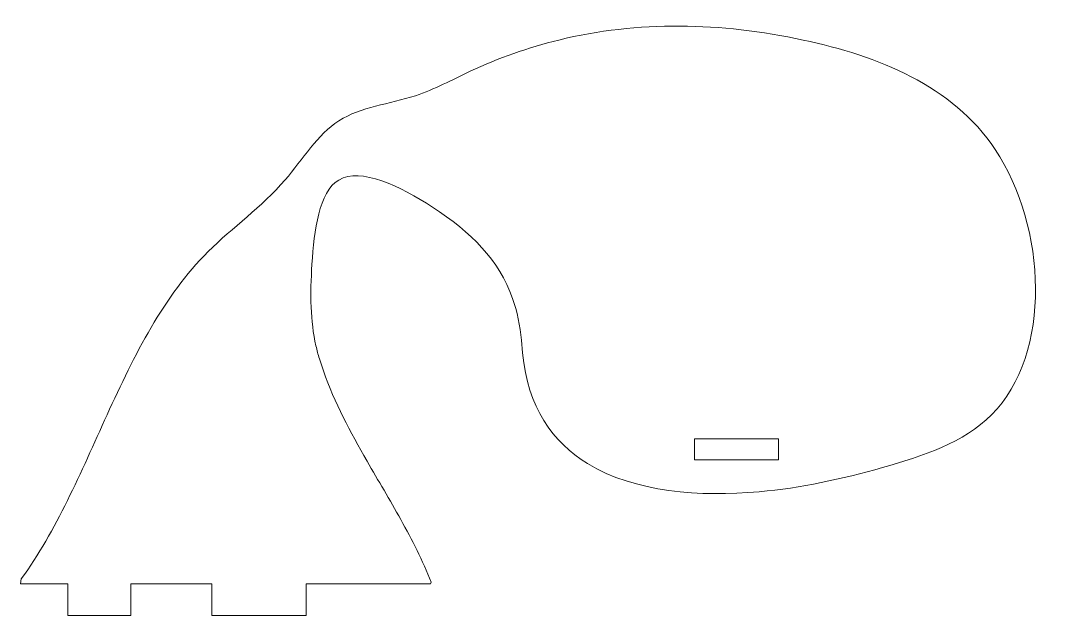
# Model space of a CAD drawing. Header units: inches. Extents: x 3.85 to 10, y 0.37 to 3.91.
import ezdxf

# ---------------------------------------------------------------- set-up
doc = ezdxf.new("R2010")
doc.units = ezdxf.units.IN
doc.header["$MEASUREMENT"] = 0

msp = doc.modelspace()

# ---------------------------------------------------------------- linework, layer by layer
at = {"color": 7, "linetype": 'Continuous', "lineweight": 15}
for p, q in [((6.836, 2.0069), (6.8419, 1.932)), ((5.6546, 1.8239), (5.6306, 1.8965)), ((7.8676, 1.2944), (7.8676, 1.4194)), ((8.3676, 1.4194), (7.8676, 1.4194)), ((8.3676, 1.2944), (8.3676, 1.4194)), ((8.3676, 1.2944), (7.8676, 1.2944)), ((3.8536, 0.5838), (3.8496, 0.5539)), ((3.8496, 0.5539), (4.1309, 0.5539)), ((4.1309, 0.5539), (4.1309, 0.3664)), ((4.5059, 0.5539), (4.9889, 0.5539)), ((4.5059, 0.5539), (4.5059, 0.3664)), ((4.9889, 0.5539), (4.9889, 0.3664)), ((5.5514, 0.5539), (5.5514, 0.3664)), ((5.5514, 0.5539), (6.2936, 0.5539)), ((6.2975, 0.5637), (6.2936, 0.5539)), ((4.1309, 0.3664), (4.5059, 0.3664)), ((4.9889, 0.3664), (5.5514, 0.3664))]:
    msp.add_line(p, q, dxfattribs=at)
for points, knots in [([(3.8536, 0.5838), (4.0619, 0.8692), (4.36, 1.5819), (4.7965, 2.462), (5.419, 2.8921), (5.7046, 3.3831), (6.1779, 3.4267), (6.5849, 3.6501), (7.3395, 3.917), (8.4687, 3.8946), (9.9378, 3.3186), (10.016, 1.577), (8.9675, 1.2297), (8.182, 1.0533), (7.2215, 1.1192), (6.8714, 1.6073), (6.8419, 1.932)], [0.0031173, 0.0031173, 0.0031173, 0.0031173, 0.0916383, 0.1835673, 0.2339311, 0.2722475, 0.3108169, 0.339522, 0.3844998, 0.5015565, 0.6073723, 0.7345059, 0.7925681, 0.8527467, 0.9359241, 0.9978248, 0.9978248, 0.9978248, 0.9978248]), ([(5.6306, 1.8965), (5.6229, 1.922), (5.5767, 2.0964), (5.5729, 2.4476), (5.6594, 3.146), (6.4012, 2.7853), (6.7557, 2.4327), (6.8276, 2.0932), (6.836, 2.0069)], [0.2649947, 0.2649947, 0.2649947, 0.2649947, 0.2798024, 0.3658634, 0.4594776, 0.5623186, 0.6869293, 0.7285791, 0.7285791, 0.7285791, 0.7285791]), ([(6.2975, 0.5637), (6.2461, 0.6932), (6.1222, 0.9361), (5.8789, 1.3409), (5.7219, 1.6345), (5.6546, 1.8239)], [0.0071772, 0.0071772, 0.0071772, 0.0071772, 0.2917735, 0.5672651, 0.9759776, 0.9759776, 0.9759776, 0.9759776])]:
    msp.add_open_spline(points, degree=3, knots=knots, dxfattribs=at)

doc.saveas('drawing.dxf')
